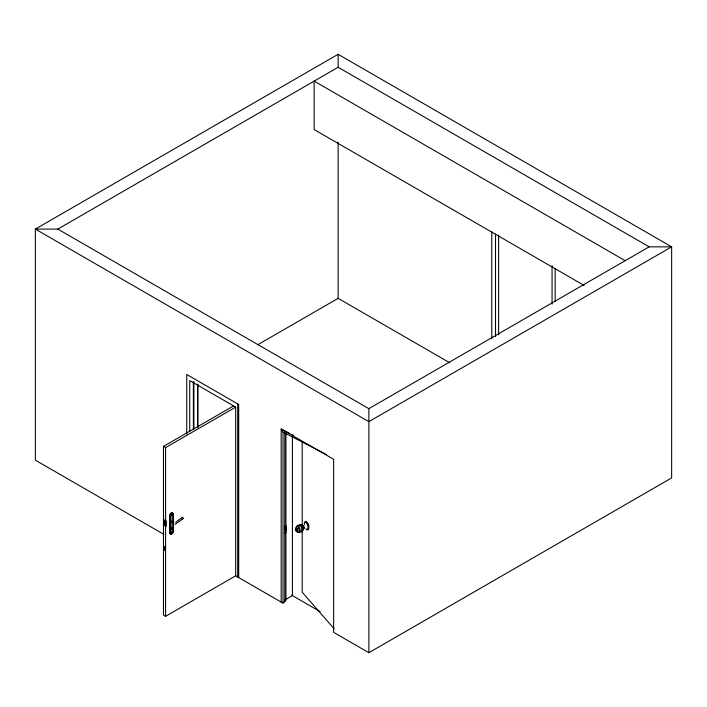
<?xml version="1.0" encoding="UTF-8"?>
<svg xmlns="http://www.w3.org/2000/svg" width="707" height="707" viewBox="0 0 707 707"><rect width="100%" height="100%" fill="white"/><g stroke="black" fill="none" stroke-linecap="round" stroke-linejoin="round"><path stroke-width="1.06" d="M295.977 530.047L295.835 529.463L295.888 530.02M295.88 530.515L296.286 530.515M171.995 514.776L171.766 515.438L171.978 514.943M171.739 515.217L172.155 514.864M172.084 532.274L171.589 532.459M295.535 529.649L296.012 529.499M296.118 527.678C297.161 522.349 301.474 534.059 297.62 532.265M183.325 518.417L182.901 517.444L181.999 517.453M296.843 526.353L297.629 525.301C299.83 526.68 300.802 530.383 299.671 532.698L298.478 532.274M298.548 525.663L299.335 524.612C301.536 525.99 302.508 529.693 301.376 532.009L300.625 531.973M171.439 528.801L171.483 527.404M171.96 532.504L172.066 532.071M183.325 518.425L182.539 519.185M284.576 529.313L285.672 528.138L284.479 528.783M296.1 528.262L296.569 528.111M299.662 524.947C302.013 523.64 304.081 531.204 301.447 531.399M300.634 524.859L301.889 524.921L303.144 527.74M296.374 531.134L295.455 530.064A1.29 0.477 73.8 0 1 295.455 529.057L296.374 530.117M297.435 531.231L296.967 531.381M305.371 521.925L306.06 521.404C308.535 522.941 309.622 527.095 308.358 529.693L307.015 529.216M163.803 524.187L165.747 523.949L165.65 522.827A1.007 0.583 60 0 0 164.766 522.208L163.768 522.791L165.624 522.835M165.571 524.081L165.624 524.002A1.007 0.583 60 0 1 165.12 523.949M284.444 528.288L285.054 527.82M285.054 529.985L284.444 530.312M284.576 530.524L285.672 530.303L284.479 530.471M284.32 526.635L285.752 525.708L285.451 528.438M285.672 530.303L285.089 530.321L285.363 527.979M285.725 528.049A3.597 2.077 0 0 0 286.238 527.581L286.308 529.729A3.659 2.112 0 0 1 285.752 530.259L285.752 528.085A3.659 2.112 0 0 0 286.308 527.528M285.398 530.471L285.398 528.315L285.928 527.97L285.928 433.205M285.637 530.179L285.752 530.241A3.597 2.077 0 0 0 286.238 529.773L286.308 529.729M284.32 533.387L285.752 532.459L285.752 525.708M284.161 601.577L285.928 600.437L285.928 530.135M233.593 405.915L163.485 446.382L163.485 615.09L165.588 616.301L235.687 575.825L281.174 602.09L283.012 603.036L284.78 601.896L284.78 432.074M175.866 522.199L181.991 517.453M175.062 524.417L181.885 519.451M281.174 602.09L281.174 429.008L333.642 459.294L333.642 632.376L368.868 652.711L671.65 477.905L671.65 246.84L338.132 54.289L35.35 229.095L35.35 460.16L163.891 534.377M57.833 229.095L338.132 67.262L649.167 246.84L671.65 246.84L368.868 421.646L35.35 229.095L57.833 229.095L368.868 408.664L649.167 246.84M257.772 344.724L338.132 298.336L449.767 362.779M163.485 446.382L165.588 447.593L235.687 407.126L235.687 575.825M164.165 520.105L166.074 521.2L164.165 520.105L164.095 525.089L165.995 526.194L166.074 521.2M164.095 525.089L166.074 526.149M284.921 599.925L292.415 595.594L292.415 436.846M182.441 519.238L181.885 519.451M295.517 529.64L295.915 530.816L296.825 530.444M301.951 524.93C303.603 525.018 304.797 529.419 303.029 529.72M303.179 525.725L303.303 525.681A1.255 0.46 73.8 0 1 303.895 526.353L304.107 527.015A1.423 0.521 73.8 0 1 304.107 528.129L303.895 528.297A1.255 0.46 73.8 0 1 303.754 528.244M302.269 530.771L303.294 529.994L302.967 526.848M306.361 522.261L307.518 523.366M289.861 433.488L281.174 429.008L283.012 432.118L283.012 603.036M291.797 434.487L293.723 435.485M283.012 432.118L326.616 454.628M285.752 532.459L285.451 530.374M625.182 260.68L314.155 81.111L314.155 129.575L584.159 285.46M235.687 407.126L189.741 380.596L189.741 431.314M291.584 595.117L320.209 611.643M334.128 628.77L302.207 592.227L302.207 531.708M305.671 528.871L307.501 530.038C308.765 527.44 307.678 523.286 305.212 521.748L304.514 522.27L304.328 524.788M296.772 528.288L297.311 529.34M296.003 529.49L296.295 530.533M296.869 531.019L297.232 531.717M296.012 530.321C299.715 536.304 295.88 522.526 295.844 529.702M307.881 524.09L308.42 525.796M172.844 514.351L172.8 514.016A1.582 0.919 -60 0 0 171.713 513.68A1.582 0.919 -60 0 0 170.634 515.27L170.634 533.246A1.582 0.919 -60 0 0 172.004 533.37M555.154 268.642L555.154 301.58M552.061 265.638L552.061 304.143M498.612 234.971L498.612 334.879M495.527 234.167L495.527 336.47M491.78 231.931L491.78 338.635M368.868 408.664L368.868 652.711M338.132 54.289L338.132 67.262M338.132 142.089L338.132 298.336M302.207 441.486L302.207 525.107M286.238 527.581L286.238 529.773M238.692 577.557L238.692 404.475L186.745 374.489L186.745 434.018M237.711 403.909L237.711 576.992M197.987 384.528L197.987 427.523M197.527 384.06L197.527 426.869M193.895 381.762L193.895 428.963M193.373 381.807L193.373 429.22M173.215 521.686L173.215 514.113A2.121 1.22 -60 0 0 171.713 513.247A2.121 1.22 -60 0 0 170.219 515.845L170.219 533.149A2.121 1.22 -60 0 0 171.713 534.015A2.121 1.22 -60 0 0 173.215 531.417L173.215 523.843M165.588 447.593L165.588 616.301M296.472 530.223A1.29 0.477 73.8 0 1 296.472 531.24M297.532 530.621A1.856 0.68 73.8 0 1 297.506 530.975M172.101 522.482A0.884 0.513 -60 0 1 171.315 522.173A0.884 0.513 -60 0 1 172.208 521.059A0.884 0.513 -60 0 1 172.384 522.128M173.551 523.869A0.963 0.557 -60 0 1 173.303 522.941A0.963 0.557 -60 0 1 174.231 522.12M172.614 513.768A2.121 1.22 -60 0 0 171.121 512.902A2.121 1.22 -60 0 0 169.618 515.491L169.618 532.804A2.121 1.22 -60 0 0 171.509 533.387M172.42 532.053A2.121 1.22 -60 0 1 172.181 532.548M172.8 531.991A1.582 0.919 -60 0 1 172.278 533.078M170.855 515.394L170.855 533.378A1.582 0.919 -60 0 0 171.942 533.705A1.582 0.919 -60 0 0 173.021 532.124L173.021 514.148A1.582 0.919 -60 0 0 171.942 513.812A1.582 0.919 -60 0 0 170.855 515.394M171.58 528.306C171.35 532.433 173.312 526.141 171.58 528.306M164.908 546.935L164.21 546.529L164.21 549.958L164.908 550.373L164.908 546.935"/></g></svg>
